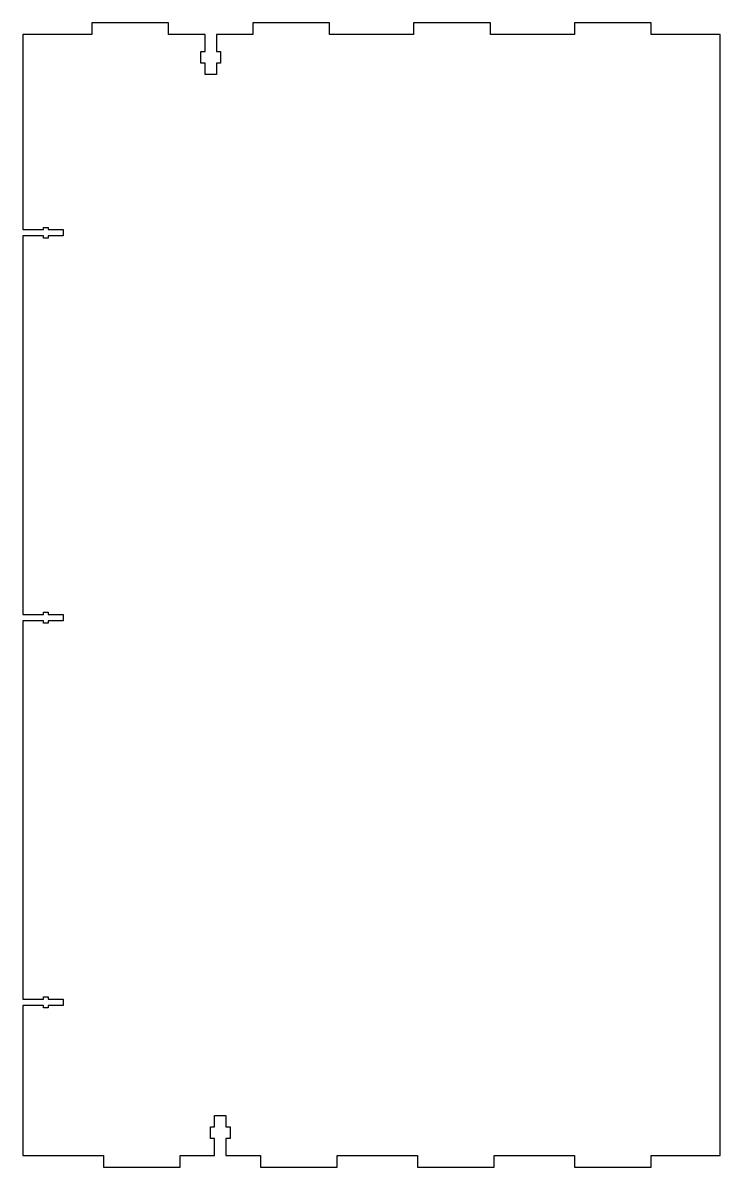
# Model space of a CAD drawing. Header units: millimetres. Extents: x 580 to 945, y 464 to 1061.
import ezdxf

# ---------------------------------------------------------------- set-up
doc = ezdxf.new("R2010")
doc.units = ezdxf.units.MM
doc.layers.add('Левая стенка', color=7, linetype='Continuous', lineweight=30)

msp = doc.modelspace()

# ---------------------------------------------------------------- linework, layer by layer
at = {"layer": 'Левая стенка', "color": 7, "lineweight": 30, "true_color": 0xffffff}
msp.add_lwpolyline([(580.3, 469.65), (622.375, 469.65), (622.375, 469.65), (622.375, 463.65), (622.375, 463.65), (662.475, 463.65), (662.475, 463.65), (662.475, 469.65), (662.475, 469.65), (680.5125, 469.65), (680.5125, 469.65), (680.5125, 478.65), (680.5125, 478.65), (678.3625, 478.65), (678.3625, 478.65), (678.3625, 484.75), (678.3625, 484.75), (680.5125, 484.75), (680.5125, 484.75), (680.5125, 490.65), (680.5125, 490.65), (686.4125, 490.65), (686.4125, 490.65), (686.4125, 484.75), (686.4125, 484.75), (688.5625, 484.75), (688.5625, 484.75), (688.5625, 478.65), (688.5625, 478.65), (686.4125, 478.65), (686.4125, 478.65), (686.4125, 469.65), (686.4125, 469.65), (704.45, 469.65), (704.45, 469.65), (704.45, 463.65), (704.45, 463.65), (744.55, 463.65), (744.55, 463.65), (744.55, 469.65), (744.55, 469.65), (786.525, 469.65), (786.525, 469.65), (786.525, 463.65), (786.525, 463.65), (826.625, 463.65), (826.625, 463.65), (826.625, 469.65), (826.625, 469.65), (868.6, 469.65), (868.6, 469.65), (868.6, 463.65), (868.6, 463.65), (908.7, 463.65), (908.7, 463.65), (908.7, 469.65), (908.7, 469.65), (944.7, 469.65), (944.7, 469.65), (944.7, 1055.35), (944.7, 1055.35), (908.7, 1055.35), (908.7, 1055.35), (908.7, 1061.35), (908.7, 1061.35), (868.6, 1061.35), (868.6, 1061.35), (868.6, 1055.35), (868.6, 1055.35), (824.625, 1055.35), (824.625, 1055.35), (824.625, 1061.35), (824.625, 1061.35), (784.525, 1061.35), (784.525, 1061.35), (784.525, 1055.35), (784.525, 1055.35), (740.55, 1055.35), (740.55, 1055.35), (740.55, 1061.35), (740.55, 1061.35), (700.45, 1061.35), (700.45, 1061.35), (700.45, 1055.35), (700.45, 1055.35), (681.4125, 1055.35), (681.4125, 1055.35), (681.4125, 1046.35), (681.4125, 1046.35), (683.5625, 1046.35), (683.5625, 1046.35), (683.5625, 1040.25), (683.5625, 1040.25), (681.4125, 1040.25), (681.4125, 1040.25), (681.4125, 1034.35), (681.4125, 1034.35), (675.5125, 1034.35), (675.5125, 1034.35), (675.5125, 1040.25), (675.5125, 1040.25), (673.3625, 1040.25), (673.3625, 1040.25), (673.3625, 1046.35), (673.3625, 1046.35), (675.5125, 1046.35), (675.5125, 1046.35), (675.5125, 1055.35), (675.5125, 1055.35), (656.475, 1055.35), (656.475, 1055.35), (656.475, 1061.35), (656.475, 1061.35), (616.375, 1061.35), (616.375, 1061.35), (616.375, 1055.35), (616.375, 1055.35), (580.3, 1055.35), (580.3, 1055.35), (580.3, 953.35), (580.3, 953.35), (591.1, 953.35), (591.1, 953.35), (591.1, 954.55), (591.1, 954.55), (593.6, 954.55), (593.6, 954.55), (593.6, 953.35), (593.6, 953.35), (601.3, 953.35), (601.3, 953.35), (601.3, 950.05), (601.3, 950.05), (593.6, 950.05), (593.6, 950.05), (593.6, 948.85), (593.6, 948.85), (591.1, 948.85), (591.1, 948.85), (591.1, 950.05), (591.1, 950.05), (580.3, 950.05), (580.3, 950.05), (580.3, 752.35), (580.3, 752.35), (591.1, 752.35), (591.1, 752.35), (591.1, 753.55), (591.1, 753.55), (593.6, 753.55), (593.6, 753.55), (593.6, 752.35), (593.6, 752.35), (601.3, 752.35), (601.3, 752.35), (601.3, 749.05), (601.3, 749.05), (593.6, 749.05), (593.6, 749.05), (593.6, 747.85), (593.6, 747.85), (591.1, 747.85), (591.1, 747.85), (591.1, 749.05), (591.1, 749.05), (580.3, 749.05), (580.3, 749.05), (580.3, 551.35), (580.3, 551.35), (591.1, 551.35), (591.1, 551.35), (591.1, 552.55), (591.1, 552.55), (593.6, 552.55), (593.6, 552.55), (593.6, 551.35), (593.6, 551.35), (601.3, 551.35), (601.3, 551.35), (601.3, 548.05), (601.3, 548.05), (593.6, 548.05), (593.6, 548.05), (593.6, 546.85), (593.6, 546.85), (591.1, 546.85), (591.1, 546.85), (591.1, 548.05), (591.1, 548.05), (580.3, 548.05), (580.3, 548.05), (580.3, 469.65)], dxfattribs=at)

doc.saveas('drawing.dxf')
